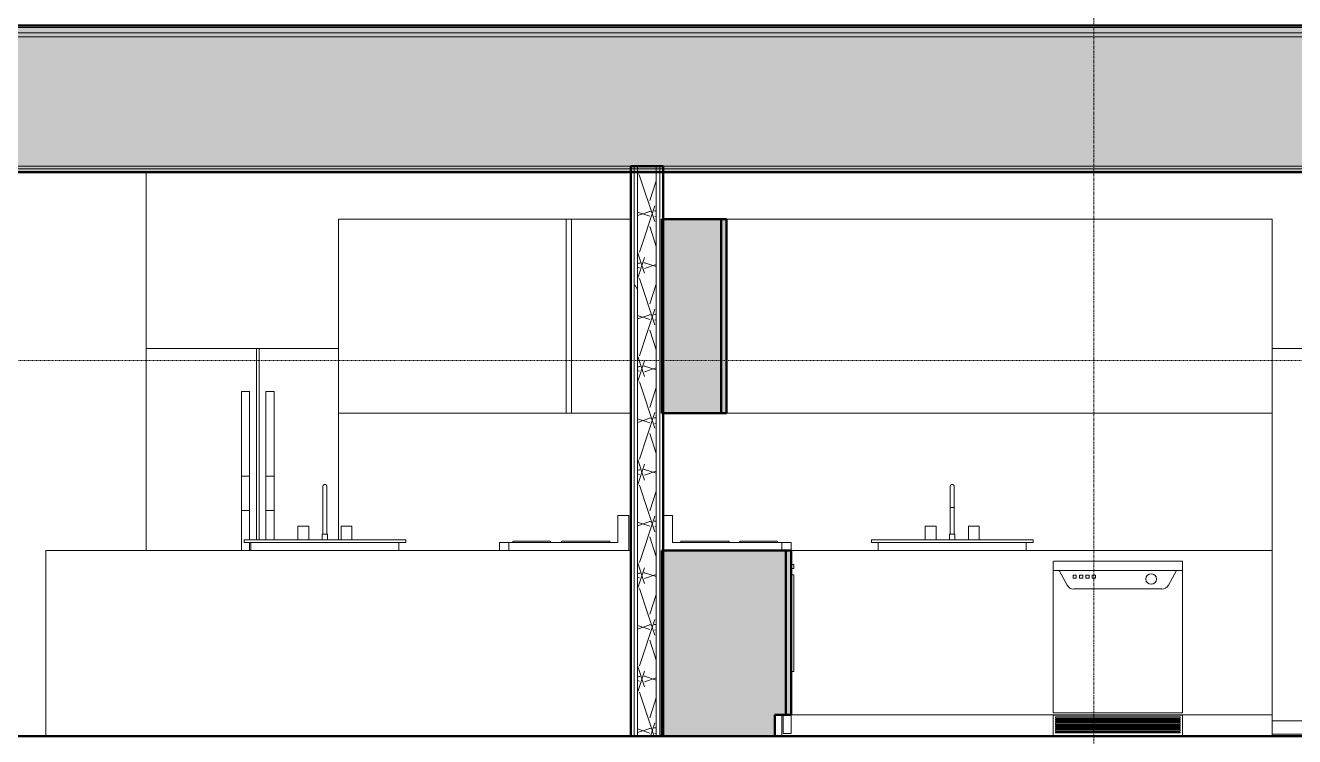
# Model space of a CAD drawing. Header units: inches. Extents: x -4168 to 1833, y -300 to 637.
# Drawn here: x 617.2 to 852.9, y 135.9 to 268 of the extents above; entities that cross this region are included whole.
import ezdxf

# ---------------------------------------------------------------- set-up
doc = ezdxf.new("R2010")
doc.units = ezdxf.units.IN
doc.header["$MEASUREMENT"] = 0
doc.linetypes.add('Aligning Line 1_8_', pattern=[0.25, 0.125, -0.125])
doc.linetypes.add('Grid Line 1_2_', pattern=[0.875, 0.5, -0.125, 0.125, -0.125])
for name, color, linetype, lineweight in [('0-3', 55, 'Continuous', 9), ('0-5', 170, 'Continuous', 5), ('A-FLOR-1', 8, 'Continuous', 5), ('A-FLOR-2', 31, 'Continuous', 5), ('A-FLOR-3', 251, 'Continuous', 5), ('A-FLOR-7', 192, 'Continuous', 50), ('A-FLOR-LEVL-1', 51, 'Grid Line 1_2_', 9), ('A-FLOR-MCUT', 51, 'Continuous', 13), ('A-FLOR-PATT-1', 8, 'Continuous', 9), ('A-WALL-2', 7, 'Continuous', 13), ('A-WALL-PATT-1', 250, 'Continuous', 9), ('A-WALL-PATT-2', 253, 'Continuous', 9), ('G-ANNO-SYMB', 111, 'Aligning Line 1_8_', 9), ('I-WALL-1', 10, 'Continuous', 50), ('I-WALL-2', 135, 'Continuous', 13), ('P-SANR-FIXT-1', 55, 'Continuous', 9), ('Q-CASE-1', 55, 'Continuous', 9), ('Q-CASE-2', 9, 'Continuous', 9), ('Q-CASE-3', 10, 'Continuous', 50), ('Q-SPCQ-1', 55, 'Continuous', 9), ('S-GRID-1', 1, 'Grid Line 1_2_', 9)]:
    doc.layers.add(name, color=color, linetype=linetype, lineweight=lineweight)
pattern_1 = [(0, (-10964.796, 146.633), (30.72, 7.68), [1.267, -21.773, 1.267, -21.773, -122.88]), (0, (-10964.796, 146.633), (30.72, 7.68), [-46.08, 1.267, -44.813, 1.267, -21.773, -53.76]), (0, (-10964.796, 146.633), (30.72, 7.68), [-115.2, 1.267, -14.093, 1.267, -37.133]), (120, (-10953.276, 150.473), (-22.01108, 22.7643), [1.267, -21.773, 1.267, -21.773, -122.88]), (120, (-10953.276, 150.473), (-22.01108, 22.7643), [-46.08, 1.267, -44.813, 1.267, -21.773, -53.76]), (120, (-10953.276, 150.473), (-22.01108, 22.7643), [-115.2, 1.267, -14.093, 1.267, -37.133]), (240, (-10949.436, 165.833), (-8.70892, -30.4443), [1.267, -21.773, 1.267, -21.773, -122.88]), (240, (-10949.436, 165.833), (-8.70892, -30.4443), [-46.08, 1.267, -44.813, 1.267, -21.773, -53.76]), (240, (-10949.436, 165.833), (-8.70892, -30.4443), [-115.2, 1.267, -14.093, 1.267, -37.133])]

# ---------------------------------------------------------------- blocks, each defined once
blk = doc.blocks.new('OD_CW_Base Cabinet - OD_CW_Base Cabinet-1862514-BUILDING SECTION - EAST_WEST AT RAMP - LOOKING SOUTH')
at = {"layer": 'Q-CASE-1'}
for p in [(-10661.79, 136), (-10553.19, 170.5)]:
    blk.add_line(p, (-10661.79, 170.5), dxfattribs=at)
blk = doc.blocks.new('Refrigerator_-_Side-by-Side_6047 - 36_ X 30_-V46-BUILDING SECTION - EAST_WEST AT RAMP - LOOKING SOUTH')
at = {"layer": 'Q-SPCQ-1'}
for p, q in [((-10643.19, 208), (-10643.19, 170.5)), ((-10622.69, 208), (-10643.19, 208)), ((-10622.19, 208), (-10622.69, 208)), ((-10622.69, 172.5), (-10622.69, 208)), ((-10622.19, 208), (-10622.19, 172.5)), ((-10607.44, 208), (-10622.19, 208)), ((-10607.44, 172.5), (-10607.44, 208)), ((-10625.47, 184.29), (-10625.47, 200)), ((-10625.47, 200), (-10623.95, 200)), ((-10623.95, 200), (-10623.95, 184.29)), ((-10620.93, 184.29), (-10620.93, 200)), ((-10619.41, 200), (-10620.93, 200)), ((-10619.41, 200), (-10619.41, 184.29)), ((-10625.47, 177.94), (-10625.47, 184.29)), ((-10625.47, 184.29), (-10623.95, 184.29)), ((-10623.95, 184.29), (-10623.95, 177.94)), ((-10620.93, 177.94), (-10620.93, 184.29)), ((-10619.41, 184.29), (-10620.93, 184.29)), ((-10619.41, 184.29), (-10619.41, 177.94)), ((-10625.47, 170.5), (-10625.47, 177.94)), ((-10625.47, 177.94), (-10623.95, 177.94)), ((-10623.95, 177.94), (-10623.95, 172.5)), ((-10620.93, 172.5), (-10620.93, 177.94)), ((-10619.41, 177.94), (-10620.93, 177.94)), ((-10619.41, 177.94), (-10619.41, 172.5)), ((-10623.95, 172), (-10623.95, 170.5))]:
    blk.add_line(p, q, dxfattribs=at)
blk = doc.blocks.new('Range - 24_ x 24_-V47-BUILDING SECTION - EAST_WEST AT RAMP - LOOKING SOUTH')
at = {"layer": 'Q-SPCQ-1'}
for p, q in [((-10553.56, 177), (-10555.56, 177)), ((-10555.56, 177), (-10555.56, 172)), ((-10553.56, 177), (-10553.56, 170.5)), ((-10575.06, 172.25), (-10575.06, 172)), ((-10575.01, 172.25), (-10571.56, 172.25)), ((-10571.56, 172.25), (-10568.12, 172.25)), ((-10568.06, 172), (-10568.06, 172.25)), ((-10566.06, 172.25), (-10566.06, 172)), ((-10566.06, 172.25), (-10561.56, 172.25)), ((-10561.56, 172.25), (-10557.06, 172.25)), ((-10557.06, 172), (-10557.06, 172.25)), ((-10577.56, 170.5), (-10577.56, 172)), ((-10577.56, 172), (-10575.81, 172)), ((-10575.81, 170.5), (-10575.81, 172)), ((-10555.56, 172), (-10575.81, 172)), ((-10575.81, 172), (-10575.81, 170.5))]:
    blk.add_line(p, q, dxfattribs=at)
blk = doc.blocks.new('Sink Kitchen-Single - 30_ x 21_-V42-BUILDING SECTION - EAST_WEST AT RAMP - LOOKING SOUTH')
at = {"layer": 'P-SANR-FIXT-1'}
for p, q in [((-10607.51, 43.88), (-10607.51, 37.5)), ((-10607.51, 43.88), (-10607.51, 42.5)), ((-10607.5, 42.5), (-10607.5, 42.5)), ((-10606.77, 42.5), (-10606.77, 42.5)), ((-10606.76, 37.5), (-10606.76, 43.88)), ((-10606.76, 42.5), (-10606.76, 43.88)), ((-10612.13, 39), (-10612.13, 36.5)), ((-10612.13, 39), (-10610.13, 39)), ((-10610.13, 36.5), (-10610.13, 39)), ((-10604.13, 39), (-10604.13, 36.5)), ((-10604.13, 39), (-10602.13, 39)), ((-10602.13, 36.5), (-10602.13, 39)), ((-10622.13, 36.5), (-10592.13, 36.5)), ((-10622.13, 36.5), (-10622.13, 36)), ((-10592.13, 36), (-10622.13, 36)), ((-10620.88, 36), (-10620.88, 34.5)), ((-10607.63, 37.5), (-10607.63, 36.5)), ((-10607.63, 37.5), (-10606.63, 37.5)), ((-10606.63, 36.5), (-10606.63, 37.5)), ((-10593.38, 34.5), (-10593.38, 36)), ((-10592.13, 36), (-10592.13, 36.5))]:
    blk.add_line(p, q, dxfattribs=at)
at = {"layer": 'P-SANR-FIXT-1', "flags": 128}
for points in [[(-10607.51, 46.38), (-10607.51, 46.39), (-10607.51, 46.4), (-10607.5, 46.42), (-10607.5, 46.43), (-10607.5, 46.45), (-10607.5, 46.46), (-10607.49, 46.48), (-10607.49, 46.49), (-10607.48, 46.51), (-10607.48, 46.52), (-10607.47, 46.53), (-10607.46, 46.55), (-10607.46, 46.56), (-10607.45, 46.57), (-10607.44, 46.59), (-10607.43, 46.6), (-10607.42, 46.61), (-10607.41, 46.62), (-10607.4, 46.63), (-10607.39, 46.64), (-10607.38, 46.65), (-10607.37, 46.66), (-10607.36, 46.67), (-10607.35, 46.68), (-10607.33, 46.69), (-10607.32, 46.7), (-10607.31, 46.71), (-10607.3, 46.71), (-10607.28, 46.72), (-10607.27, 46.72), (-10607.25, 46.73), (-10607.24, 46.73), (-10607.23, 46.74), (-10607.21, 46.74), (-10607.2, 46.74), (-10607.18, 46.75), (-10607.17, 46.75), (-10607.15, 46.75), (-10607.14, 46.75), (-10607.13, 46.75)], [(-10607.51, 46.38), (-10607.51, 46.37), (-10607.51, 46.37), (-10607.51, 46.36), (-10607.51, 46.34), (-10607.51, 46.33), (-10607.51, 46.3), (-10607.51, 46.28), (-10607.51, 46.25), (-10607.51, 46.21), (-10607.51, 46.18), (-10607.51, 46.14), (-10607.51, 46.09), (-10607.51, 46.04), (-10607.51, 45.99), (-10607.51, 45.94), (-10607.51, 45.88), (-10607.51, 45.82), (-10607.51, 45.75), (-10607.51, 45.69), (-10607.51, 45.62), (-10607.51, 45.54), (-10607.51, 45.47), (-10607.51, 45.39), (-10607.51, 45.31), (-10607.51, 45.23), (-10607.51, 45.14), (-10607.51, 45.05), (-10607.51, 44.96), (-10607.51, 44.87), (-10607.51, 44.78), (-10607.51, 44.69), (-10607.51, 44.59), (-10607.51, 44.5), (-10607.51, 44.4), (-10607.51, 44.3), (-10607.51, 44.2), (-10607.51, 44.1), (-10607.51, 44), (-10607.51, 43.9), (-10607.51, 43.88)], [(-10607.51, 46.3), (-10607.51, 46.32), (-10607.51, 46.34), (-10607.51, 46.35), (-10607.51, 46.36), (-10607.51, 46.37), (-10607.51, 46.37)], [(-10607.51, 43.88), (-10607.51, 43.97), (-10607.51, 44.07), (-10607.51, 44.17), (-10607.51, 44.27), (-10607.51, 44.37), (-10607.51, 44.47), (-10607.51, 44.57), (-10607.51, 44.66), (-10607.51, 44.76), (-10607.51, 44.85), (-10607.51, 44.94), (-10607.51, 45.03), (-10607.51, 45.12), (-10607.51, 45.2), (-10607.51, 45.29), (-10607.51, 45.37), (-10607.51, 45.45), (-10607.51, 45.52), (-10607.51, 45.6), (-10607.51, 45.67), (-10607.51, 45.74), (-10607.51, 45.8), (-10607.51, 45.86), (-10607.51, 45.92), (-10607.51, 45.98), (-10607.51, 46.03), (-10607.51, 46.08), (-10607.51, 46.13), (-10607.51, 46.17)], [(-10607.13, 46.75), (-10607.12, 46.75), (-10607.1, 46.75), (-10607.09, 46.75), (-10607.07, 46.75), (-10607.06, 46.74), (-10607.04, 46.74), (-10607.03, 46.74), (-10607.01, 46.73), (-10607, 46.73), (-10606.99, 46.72), (-10606.97, 46.71), (-10606.96, 46.71), (-10606.95, 46.7), (-10606.93, 46.69), (-10606.92, 46.68), (-10606.91, 46.68), (-10606.9, 46.67), (-10606.88, 46.66), (-10606.87, 46.65), (-10606.86, 46.64), (-10606.85, 46.63), (-10606.84, 46.61), (-10606.83, 46.6), (-10606.82, 46.59), (-10606.82, 46.58), (-10606.81, 46.56), (-10606.8, 46.55), (-10606.79, 46.54), (-10606.79, 46.52), (-10606.78, 46.51), (-10606.78, 46.5), (-10606.77, 46.48), (-10606.77, 46.47), (-10606.77, 46.45), (-10606.76, 46.44), (-10606.76, 46.42), (-10606.76, 46.41), (-10606.76, 46.39), (-10606.76, 46.38), (-10606.76, 46.38)], [(-10606.76, 43.88), (-10606.76, 43.97), (-10606.76, 44.07), (-10606.76, 44.17), (-10606.76, 44.27), (-10606.76, 44.37), (-10606.76, 44.47), (-10606.76, 44.57), (-10606.76, 44.66), (-10606.76, 44.76), (-10606.76, 44.85), (-10606.76, 44.94), (-10606.76, 45.03), (-10606.76, 45.12), (-10606.76, 45.2), (-10606.76, 45.29), (-10606.76, 45.37), (-10606.76, 45.45), (-10606.76, 45.52), (-10606.76, 45.6), (-10606.76, 45.67), (-10606.76, 45.74), (-10606.76, 45.8), (-10606.76, 45.86), (-10606.76, 45.92), (-10606.76, 45.98), (-10606.76, 46.03), (-10606.76, 46.08), (-10606.76, 46.13), (-10606.76, 46.17), (-10606.76, 46.21), (-10606.76, 46.24), (-10606.76, 46.27), (-10606.76, 46.3), (-10606.76, 46.32), (-10606.76, 46.34), (-10606.76, 46.35), (-10606.76, 46.36), (-10606.76, 46.37), (-10606.76, 46.37), (-10606.76, 46.38)], [(-10606.76, 46.37), (-10606.76, 46.37), (-10606.76, 46.36), (-10606.76, 46.34), (-10606.76, 46.33), (-10606.76, 46.3), (-10606.76, 46.28)], [(-10606.76, 46.14), (-10606.76, 46.09), (-10606.76, 46.04), (-10606.76, 45.99), (-10606.76, 45.94), (-10606.76, 45.88), (-10606.76, 45.82), (-10606.76, 45.75), (-10606.76, 45.69), (-10606.76, 45.62), (-10606.76, 45.54), (-10606.76, 45.47), (-10606.76, 45.39), (-10606.76, 45.31), (-10606.76, 45.23), (-10606.76, 45.14), (-10606.76, 45.05), (-10606.76, 44.96), (-10606.76, 44.87), (-10606.76, 44.78), (-10606.76, 44.69), (-10606.76, 44.59), (-10606.76, 44.5), (-10606.76, 44.4), (-10606.76, 44.3), (-10606.76, 44.2), (-10606.76, 44.1), (-10606.76, 44), (-10606.76, 43.9), (-10606.76, 43.88)]]:
    blk.add_lwpolyline(points, dxfattribs=at)
blk = doc.blocks.new('OD_CW_Upper Cabinet - OD_CW_Upper Cabinet-1916543-BUILDING SECTION - EAST_WEST AT RAMP - LOOKING SOUTH')
at = {"layer": 'Q-CASE-1'}
for p, q in [((-10565.19, 232), (-10565.19, 196)), ((-10564.19, 232), (-10565.19, 232)), ((-10564.19, 196), (-10564.19, 232)), ((-10564.19, 232), (-10564.19, 196)), ((-10553.19, 232), (-10564.19, 232)), ((-10565.19, 196), (-10564.19, 196)), ((-10564.19, 196), (-10553.19, 196))]:
    blk.add_line(p, q, dxfattribs=at)
blk = doc.blocks.new('OD_CW_Upper Cabinet - OD_CW_Upper Cabinet-1916511-BUILDING SECTION - EAST_WEST AT RAMP - LOOKING SOUTH')
at = {"layer": 'Q-CASE-1'}
for p, q in [((-10565.19, 232), (-10607.44, 232)), ((-10607.44, 232), (-10607.44, 208)), ((-10607.44, 196), (-10565.19, 196))]:
    blk.add_line(p, q, dxfattribs=at)
blk = doc.blocks.new('Refrigerator_-_Side-by-Side_6047 - 36_ X 30_-V53-BUILDING SECTION - EAST_WEST AT RAMP - LOOKING SOUTH')
at = {"layer": 'Q-SPCQ-1'}
for p, q in [((-10419.34, 208), (-10434.09, 208)), ((-10434.09, 208), (-10434.09, 138.87)), ((-10418.84, 208), (-10419.34, 208)), ((-10419.34, 138.87), (-10419.34, 208)), ((-10398.34, 208), (-10418.84, 208)), ((-10418.84, 208), (-10418.84, 138.87)), ((-10398.34, 138.87), (-10398.34, 208)), ((-10422.12, 184.29), (-10422.12, 200)), ((-10420.6, 200), (-10422.12, 200)), ((-10420.6, 200), (-10420.6, 184.29)), ((-10417.58, 184.29), (-10417.58, 200)), ((-10417.58, 200), (-10416.06, 200)), ((-10416.06, 200), (-10416.06, 184.29)), ((-10422.12, 177.94), (-10422.12, 184.29)), ((-10420.6, 184.29), (-10422.12, 184.29)), ((-10420.6, 184.29), (-10420.6, 177.94)), ((-10417.58, 177.94), (-10417.58, 184.29)), ((-10417.58, 184.29), (-10416.06, 184.29)), ((-10416.06, 184.29), (-10416.06, 177.94)), ((-10422.12, 162.23), (-10422.12, 177.94)), ((-10420.6, 177.94), (-10422.12, 177.94)), ((-10420.6, 177.94), (-10420.6, 162.23)), ((-10417.58, 162.23), (-10417.58, 177.94)), ((-10417.58, 177.94), (-10416.06, 177.94)), ((-10416.06, 177.94), (-10416.06, 162.23)), ((-10420.6, 162.23), (-10422.12, 162.23)), ((-10417.58, 162.23), (-10416.06, 162.23)), ((-10434.09, 136.37), (-10434.09, 138.87)), ((-10434.09, 138.87), (-10419.34, 138.87)), ((-10418.84, 138.87), (-10419.34, 138.87)), ((-10418.84, 138.87), (-10398.34, 138.87)), ((-10398.34, 138.87), (-10398.34, 136.37)), ((-10434.09, 136.37), (-10398.34, 136.37)), ((-10434.09, 136), (-10434.09, 136.37)), ((-10398.34, 136.37), (-10398.34, 136))]:
    blk.add_line(p, q, dxfattribs=at)
blk = doc.blocks.new('Range - 24_ x 24_-V54-BUILDING SECTION - EAST_WEST AT RAMP - LOOKING SOUTH')
at = {"layer": 'Q-SPCQ-1'}
for p, q in [((-10545.41, 177), (-10547.19, 177)), ((-10545.41, 172), (-10545.41, 177)), ((-10543.91, 172.25), (-10543.91, 172)), ((-10543.91, 172.25), (-10539.41, 172.25)), ((-10539.41, 172.25), (-10534.91, 172.25)), ((-10534.91, 172), (-10534.91, 172.25)), ((-10532.91, 172.25), (-10532.91, 172)), ((-10532.86, 172.25), (-10529.41, 172.25)), ((-10529.41, 172.25), (-10525.97, 172.25)), ((-10525.91, 172), (-10525.91, 172.25)), ((-10525.16, 172), (-10545.41, 172)), ((-10525.16, 172), (-10525.16, 170.5)), ((-10525.16, 170.5), (-10525.16, 172)), ((-10525.16, 172), (-10523.41, 172)), ((-10523.41, 172), (-10523.41, 170.5)), ((-10523.41, 167.9), (-10522.91, 167.9)), ((-10522.91, 167.9), (-10522.91, 167.15)), ((-10523.41, 167.15), (-10522.91, 167.15)), ((-10523.41, 166), (-10522.91, 166)), ((-10522.91, 166), (-10522.91, 148)), ((-10523.41, 148), (-10522.91, 148)), ((-10525.16, 140), (-10525.16, 136)), ((-10524.91, 136.5), (-10524.91, 140)), ((-10523.41, 140), (-10523.41, 136.5)), ((-10524.91, 136.5), (-10523.41, 136.5))]:
    blk.add_line(p, q, dxfattribs=at)
blk = doc.blocks.new('OD_CW_Base Cabinet - OD_CW_Base Cabinet-2082605-BUILDING SECTION - EAST_WEST AT RAMP - LOOKING SOUTH')
at = {"layer": 'Q-CASE-1'}
for p, q in [((-10434.09, 170.5), (-10523.41, 170.5)), ((-10523.41, 140), (-10434.09, 140))]:
    blk.add_line(p, q, dxfattribs=at)
blk = doc.blocks.new('Sink Kitchen-Single - 30_ x 21_-V55-BUILDING SECTION - EAST_WEST AT RAMP - LOOKING SOUTH')
at = {"layer": 'P-SANR-FIXT-1'}
for p, q in [((-10493.86, 179.88), (-10493.86, 173.5)), ((-10493.86, 179.88), (-10493.86, 178.5)), ((-10493.11, 173.5), (-10493.11, 179.88)), ((-10493.11, 178.5), (-10493.11, 179.88)), ((-10493.49, 178.5), (-10493.85, 178.5)), ((-10493.12, 178.5), (-10493.49, 178.5)), ((-10498.49, 175), (-10498.49, 172.5)), ((-10498.49, 175), (-10496.49, 175)), ((-10496.49, 172.5), (-10496.49, 175)), ((-10490.49, 175), (-10490.49, 172.5)), ((-10490.49, 175), (-10488.49, 175)), ((-10488.49, 172.5), (-10488.49, 175)), ((-10508.49, 172.5), (-10478.49, 172.5)), ((-10508.49, 172.5), (-10508.49, 172)), ((-10493.99, 173.5), (-10493.99, 172.5)), ((-10493.99, 173.5), (-10492.99, 173.5)), ((-10492.99, 172.5), (-10492.99, 173.5)), ((-10478.49, 172.5), (-10478.49, 172)), ((-10478.49, 172), (-10508.49, 172)), ((-10507.24, 172), (-10507.24, 170.5)), ((-10479.74, 170.5), (-10479.74, 172))]:
    blk.add_line(p, q, dxfattribs=at)
at = {"layer": 'P-SANR-FIXT-1', "flags": 128}
for points in [[(-10493.86, 182.38), (-10493.86, 182.39), (-10493.86, 182.4), (-10493.86, 182.42), (-10493.86, 182.43), (-10493.85, 182.45), (-10493.85, 182.46), (-10493.85, 182.48), (-10493.84, 182.49), (-10493.84, 182.51), (-10493.83, 182.52), (-10493.83, 182.53), (-10493.82, 182.55), (-10493.81, 182.56), (-10493.8, 182.57), (-10493.8, 182.59), (-10493.79, 182.6), (-10493.78, 182.61), (-10493.77, 182.62), (-10493.76, 182.63), (-10493.75, 182.64), (-10493.74, 182.65), (-10493.73, 182.66), (-10493.71, 182.67), (-10493.7, 182.68), (-10493.69, 182.69), (-10493.68, 182.7), (-10493.66, 182.71), (-10493.65, 182.71), (-10493.64, 182.72), (-10493.62, 182.72), (-10493.61, 182.73), (-10493.59, 182.73), (-10493.58, 182.74), (-10493.56, 182.74), (-10493.55, 182.74), (-10493.54, 182.75), (-10493.52, 182.75), (-10493.51, 182.75), (-10493.49, 182.75), (-10493.49, 182.75)], [(-10493.86, 182.38), (-10493.86, 182.37), (-10493.86, 182.37), (-10493.86, 182.36), (-10493.86, 182.34), (-10493.86, 182.33), (-10493.86, 182.3), (-10493.86, 182.28), (-10493.86, 182.25), (-10493.86, 182.21), (-10493.86, 182.18), (-10493.86, 182.14), (-10493.86, 182.09), (-10493.86, 182.04), (-10493.86, 181.99), (-10493.86, 181.94), (-10493.86, 181.88), (-10493.86, 181.82), (-10493.86, 181.75), (-10493.86, 181.69), (-10493.86, 181.62), (-10493.86, 181.54), (-10493.86, 181.47), (-10493.86, 181.39), (-10493.86, 181.31), (-10493.86, 181.23), (-10493.86, 181.14), (-10493.86, 181.05), (-10493.86, 180.96), (-10493.86, 180.87), (-10493.86, 180.78), (-10493.86, 180.69), (-10493.86, 180.59), (-10493.86, 180.5), (-10493.86, 180.4), (-10493.86, 180.3), (-10493.86, 180.2), (-10493.86, 180.1), (-10493.86, 180), (-10493.86, 179.9), (-10493.86, 179.88)], [(-10493.86, 182.3), (-10493.86, 182.32), (-10493.86, 182.34), (-10493.86, 182.35), (-10493.86, 182.36), (-10493.86, 182.37), (-10493.86, 182.37)], [(-10493.86, 179.88), (-10493.86, 179.97), (-10493.86, 180.07), (-10493.86, 180.17), (-10493.86, 180.27), (-10493.86, 180.37), (-10493.86, 180.47), (-10493.86, 180.57), (-10493.86, 180.66), (-10493.86, 180.76), (-10493.86, 180.85), (-10493.86, 180.94), (-10493.86, 181.03), (-10493.86, 181.12), (-10493.86, 181.2), (-10493.86, 181.29), (-10493.86, 181.37), (-10493.86, 181.45), (-10493.86, 181.52), (-10493.86, 181.6), (-10493.86, 181.67), (-10493.86, 181.74), (-10493.86, 181.8), (-10493.86, 181.86), (-10493.86, 181.92), (-10493.86, 181.98), (-10493.86, 182.03), (-10493.86, 182.08), (-10493.86, 182.13), (-10493.86, 182.17)], [(-10493.49, 182.75), (-10493.47, 182.75), (-10493.46, 182.75), (-10493.44, 182.75), (-10493.43, 182.75), (-10493.41, 182.74), (-10493.4, 182.74), (-10493.38, 182.74), (-10493.37, 182.73), (-10493.35, 182.73), (-10493.34, 182.72), (-10493.33, 182.71), (-10493.31, 182.71), (-10493.3, 182.7), (-10493.29, 182.69), (-10493.27, 182.68), (-10493.26, 182.68), (-10493.25, 182.67), (-10493.24, 182.66), (-10493.23, 182.65), (-10493.22, 182.64), (-10493.21, 182.63), (-10493.2, 182.61), (-10493.19, 182.6), (-10493.18, 182.59), (-10493.17, 182.58), (-10493.16, 182.56), (-10493.16, 182.55), (-10493.15, 182.54), (-10493.14, 182.52), (-10493.14, 182.51), (-10493.13, 182.5), (-10493.13, 182.48), (-10493.12, 182.47), (-10493.12, 182.45), (-10493.12, 182.44), (-10493.11, 182.42), (-10493.11, 182.41), (-10493.11, 182.39), (-10493.11, 182.38), (-10493.11, 182.38)], [(-10493.11, 179.88), (-10493.11, 179.97), (-10493.11, 180.07), (-10493.11, 180.17), (-10493.11, 180.27), (-10493.11, 180.37), (-10493.11, 180.47), (-10493.11, 180.57), (-10493.11, 180.66), (-10493.11, 180.76), (-10493.11, 180.85), (-10493.11, 180.94), (-10493.11, 181.03), (-10493.11, 181.12), (-10493.11, 181.2), (-10493.11, 181.29), (-10493.11, 181.37), (-10493.11, 181.45), (-10493.11, 181.52), (-10493.11, 181.6), (-10493.11, 181.67), (-10493.11, 181.74), (-10493.11, 181.8), (-10493.11, 181.86), (-10493.11, 181.92), (-10493.11, 181.98), (-10493.11, 182.03), (-10493.11, 182.08), (-10493.11, 182.13), (-10493.11, 182.17), (-10493.11, 182.21), (-10493.11, 182.24), (-10493.11, 182.27), (-10493.11, 182.3), (-10493.11, 182.32), (-10493.11, 182.34), (-10493.11, 182.35), (-10493.11, 182.36), (-10493.11, 182.37), (-10493.11, 182.37), (-10493.11, 182.38)], [(-10493.11, 182.37), (-10493.11, 182.37), (-10493.11, 182.36), (-10493.11, 182.34), (-10493.11, 182.33), (-10493.11, 182.3), (-10493.11, 182.28)], [(-10493.11, 182.14), (-10493.11, 182.09), (-10493.11, 182.04), (-10493.11, 181.99), (-10493.11, 181.94), (-10493.11, 181.88), (-10493.11, 181.82), (-10493.11, 181.75), (-10493.11, 181.69), (-10493.11, 181.62), (-10493.11, 181.54), (-10493.11, 181.47), (-10493.11, 181.39), (-10493.11, 181.31), (-10493.11, 181.23), (-10493.11, 181.14), (-10493.11, 181.05), (-10493.11, 180.96), (-10493.11, 180.87), (-10493.11, 180.78), (-10493.11, 180.69), (-10493.11, 180.59), (-10493.11, 180.5), (-10493.11, 180.4), (-10493.11, 180.3), (-10493.11, 180.2), (-10493.11, 180.1), (-10493.11, 180), (-10493.11, 179.9), (-10493.11, 179.88)]]:
    blk.add_lwpolyline(points, dxfattribs=at)
blk = doc.blocks.new('Dishwasher_15404 - 34_ counter-V56-BUILDING SECTION - EAST_WEST AT RAMP - LOOKING SOUTH')
at = {"layer": 'Q-SPCQ-1'}
for p, q in [((-10474.75, 168.5), (-10474.75, 166.79)), ((-10474.61, 168.5), (-10473.68, 168.5)), ((-10473.68, 168.5), (-10450.95, 168.5)), ((-10450.95, 168.5), (-10450.75, 168.5)), ((-10450.75, 166.79), (-10450.75, 168.5)), ((-10474.75, 166.79), (-10474.75, 140.33)), ((-10474.75, 166.79), (-10474.56, 166.79)), ((-10474.56, 166.79), (-10473.66, 166.79)), ((-10451.85, 166.79), (-10473.66, 166.79)), ((-10473.66, 166.79), (-10472.15, 164.06)), ((-10471.04, 165.94), (-10471.04, 165.35)), ((-10470.45, 165.94), (-10471.04, 165.94)), ((-10471.04, 165.35), (-10470.45, 165.35)), ((-10470.45, 165.35), (-10470.45, 165.94)), ((-10469.86, 165.94), (-10469.86, 165.35)), ((-10469.27, 165.94), (-10469.86, 165.94)), ((-10469.86, 165.35), (-10469.27, 165.35)), ((-10469.27, 165.35), (-10469.27, 165.94)), ((-10468.68, 165.94), (-10468.68, 165.35)), ((-10468.09, 165.94), (-10468.68, 165.94)), ((-10468.68, 165.35), (-10468.09, 165.35)), ((-10468.09, 165.35), (-10468.09, 165.94)), ((-10467.5, 165.94), (-10467.5, 165.35)), ((-10466.9, 165.94), (-10467.5, 165.94)), ((-10467.5, 165.35), (-10466.9, 165.35)), ((-10466.9, 165.35), (-10466.9, 165.94)), ((-10453.36, 164.06), (-10451.85, 166.79)), ((-10450.95, 166.79), (-10451.85, 166.79)), ((-10451.85, 166.79), (-10450.95, 166.79)), ((-10450.75, 166.79), (-10450.95, 166.79)), ((-10450.95, 166.79), (-10450.75, 166.79)), ((-10450.75, 140.33), (-10450.75, 166.79)), ((-10470.94, 163.35), (-10454.57, 163.35)), ((-10474.56, 140.33), (-10474.75, 140.33)), ((-10474.75, 140), (-10474.75, 139.94)), ((-10450.75, 139.94), (-10474.75, 139.94)), ((-10474.75, 139.94), (-10474.75, 136)), ((-10450.95, 140.33), (-10474.56, 140.33)), ((-10474.33, 139.39), (-10474.33, 139.59)), ((-10474.33, 139.59), (-10473.18, 139.59)), ((-10473.18, 139.39), (-10474.33, 139.39)), ((-10474.33, 139), (-10474.33, 139.2)), ((-10474.33, 139.2), (-10473.18, 139.2)), ((-10473.18, 139.94), (-10452.33, 139.94)), ((-10473.18, 139.59), (-10452.33, 139.59)), ((-10452.33, 139.39), (-10473.18, 139.39)), ((-10473.18, 139.2), (-10452.33, 139.2)), ((-10452.33, 139.59), (-10451.18, 139.59)), ((-10451.18, 139.39), (-10452.33, 139.39)), ((-10452.33, 139.2), (-10451.18, 139.2)), ((-10451.18, 139.59), (-10451.18, 139.39)), ((-10451.18, 139.2), (-10451.18, 139)), ((-10450.75, 140.33), (-10450.95, 140.33)), ((-10450.75, 140), (-10450.75, 139.94)), ((-10450.75, 136), (-10450.75, 139.94)), ((-10473.18, 139), (-10474.33, 139)), ((-10474.33, 138.61), (-10474.33, 138.8)), ((-10474.33, 138.8), (-10473.18, 138.8)), ((-10473.18, 138.61), (-10474.33, 138.61)), ((-10474.33, 138.21), (-10474.33, 138.41)), ((-10474.33, 138.41), (-10473.18, 138.41)), ((-10473.18, 138.21), (-10474.33, 138.21)), ((-10474.33, 137.82), (-10474.33, 138.02)), ((-10474.33, 138.02), (-10473.18, 138.02)), ((-10473.18, 137.82), (-10474.33, 137.82)), ((-10474.33, 137.43), (-10474.33, 137.62)), ((-10474.33, 137.62), (-10473.18, 137.62)), ((-10473.18, 137.43), (-10474.33, 137.43)), ((-10474.33, 137.03), (-10474.33, 137.23)), ((-10474.33, 137.23), (-10473.18, 137.23)), ((-10473.18, 137.03), (-10474.33, 137.03)), ((-10474.33, 136.64), (-10474.33, 136.84)), ((-10474.33, 136.84), (-10473.18, 136.84)), ((-10452.33, 139), (-10473.18, 139)), ((-10473.18, 138.8), (-10452.33, 138.8)), ((-10452.33, 138.61), (-10473.18, 138.61)), ((-10473.18, 138.41), (-10452.33, 138.41)), ((-10452.33, 138.21), (-10473.18, 138.21)), ((-10473.18, 138.02), (-10452.33, 138.02)), ((-10452.33, 137.82), (-10473.18, 137.82)), ((-10473.18, 137.62), (-10452.33, 137.62)), ((-10452.33, 137.43), (-10473.18, 137.43)), ((-10473.18, 137.23), (-10452.33, 137.23)), ((-10452.33, 137.03), (-10473.18, 137.03)), ((-10473.18, 136.84), (-10452.33, 136.84)), ((-10451.18, 139), (-10452.33, 139)), ((-10452.33, 138.8), (-10451.18, 138.8)), ((-10451.18, 138.61), (-10452.33, 138.61)), ((-10452.33, 138.41), (-10451.18, 138.41)), ((-10451.18, 138.21), (-10452.33, 138.21)), ((-10452.33, 138.02), (-10451.18, 138.02)), ((-10451.18, 137.82), (-10452.33, 137.82)), ((-10452.33, 137.62), (-10451.18, 137.62)), ((-10451.18, 137.43), (-10452.33, 137.43)), ((-10452.33, 137.23), (-10451.18, 137.23)), ((-10451.18, 137.03), (-10452.33, 137.03)), ((-10452.33, 136.84), (-10451.18, 136.84)), ((-10451.18, 138.8), (-10451.18, 138.61)), ((-10451.18, 138.41), (-10451.18, 138.21)), ((-10451.18, 138.02), (-10451.18, 137.82)), ((-10451.18, 137.62), (-10451.18, 137.43)), ((-10451.18, 137.23), (-10451.18, 137.03)), ((-10451.18, 136.84), (-10451.18, 136.64)), ((-10473.18, 136.64), (-10474.33, 136.64)), ((-10452.33, 136.64), (-10473.18, 136.64)), ((-10451.18, 136.64), (-10452.33, 136.64))]:
    blk.add_line(p, q, dxfattribs=at)
for centre, radius, start, end in [((-10456.56, 165.2), 0.984, 90, 270), ((-10456.56, 165.2), 0.984, 270, 90), ((-10470.94, 164.72), 1.38, 209, 270), ((-10454.57, 164.72), 1.38, 270, 331)]:
    blk.add_arc(centre, radius, start, end, dxfattribs=at)
blk = doc.blocks.new('OD_CW_Base Cabinet - OD_CW_Base Cabinet-1965721-BUILDING SECTION - EAST_WEST AT RAMP - LOOKING SOUTH')
at = {"layer": 'Q-CASE-2'}
for points in [[(-10547.41, 136), (-10526.41, 136), (-10526.41, 140), (-10524.41, 140), (-10524.41, 170.5), (-10547.41, 170.5), (-10547.41, 140)], [(-10523.41, 140), (-10523.41, 170.5), (-10524.41, 170.5), (-10524.41, 140)]]:
    blk.add_hatch(color=256, dxfattribs=at).paths.add_polyline_path(points, flags=0)
at = {"layer": 'Q-CASE-3'}
for p, q in [((-10524.41, 170.5), (-10547.41, 170.5)), ((-10547.41, 170.5), (-10547.41, 136)), ((-10523.41, 170.5), (-10524.41, 170.5)), ((-10524.41, 170.5), (-10524.41, 140)), ((-10524.41, 140), (-10524.41, 170.5)), ((-10523.41, 140), (-10523.41, 170.5)), ((-10526.41, 136), (-10526.41, 140)), ((-10526.41, 140), (-10524.41, 140)), ((-10524.41, 140), (-10523.41, 140)), ((-10547.41, 136), (-10526.41, 136))]:
    blk.add_line(p, q, dxfattribs=at)
blk = doc.blocks.new('OD_CW_Upper Cabinet - OD_CW_Upper Cabinet-1965722-BUILDING SECTION - EAST_WEST AT RAMP - LOOKING SOUTH')
at = {"layer": 'Q-CASE-2'}
for points in [[(-10536.41, 196), (-10536.41, 232), (-10547.41, 232), (-10547.41, 196)], [(-10535.41, 196), (-10535.41, 232), (-10536.41, 232), (-10536.41, 196)]]:
    blk.add_hatch(color=256, dxfattribs=at).paths.add_polyline_path(points, flags=0)
at = {"layer": 'Q-CASE-3'}
for p, q in [((-10536.41, 232), (-10547.41, 232)), ((-10547.41, 232), (-10547.41, 196)), ((-10535.41, 232), (-10536.41, 232)), ((-10536.41, 232), (-10536.41, 196)), ((-10536.41, 196), (-10536.41, 232)), ((-10535.41, 196), (-10535.41, 232)), ((-10547.41, 196), (-10536.41, 196)), ((-10536.41, 196), (-10535.41, 196))]:
    blk.add_line(p, q, dxfattribs=at)
blk = doc.blocks.new('OD_CW_Upper Cabinet - OD_CW_Upper Cabinet-2082606-BUILDING SECTION - EAST_WEST AT RAMP - LOOKING SOUTH')
at = {"layer": 'Q-CASE-1'}
for p, q in [((-10434.09, 232), (-10535.41, 232)), ((-10434.09, 208), (-10434.09, 232)), ((-10535.41, 196), (-10434.09, 196))]:
    blk.add_line(p, q, dxfattribs=at)
blk = doc.blocks.new('CTR - 1st Phase - Unit Layouts_rvt-2-BUILDING SECTION - EAST_WEST AT RAMP - LOOKING SOUTH')
at = {"layer": '0-3'}
for name, p in [('OD_CW_Upper Cabinet - OD_CW_Upper Cabinet-1916511-BUILDING SECTION - EAST_WEST AT RAMP - LOOKING SOUTH', (0, 0)), ('OD_CW_Upper Cabinet - OD_CW_Upper Cabinet-1916543-BUILDING SECTION - EAST_WEST AT RAMP - LOOKING SOUTH', (0, 0)), ('OD_CW_Upper Cabinet - OD_CW_Upper Cabinet-1965722-BUILDING SECTION - EAST_WEST AT RAMP - LOOKING SOUTH', (0, 0)), ('OD_CW_Upper Cabinet - OD_CW_Upper Cabinet-2082606-BUILDING SECTION - EAST_WEST AT RAMP - LOOKING SOUTH', (0, 0)), ('Refrigerator_-_Side-by-Side_6047 - 36_ X 30_-V46-BUILDING SECTION - EAST_WEST AT RAMP - LOOKING SOUTH', (0, 0)), ('Refrigerator_-_Side-by-Side_6047 - 36_ X 30_-V53-BUILDING SECTION - EAST_WEST AT RAMP - LOOKING SOUTH', (0, 0)), ('Sink Kitchen-Single - 30_ x 21_-V42-BUILDING SECTION - EAST_WEST AT RAMP - LOOKING SOUTH', (-2.84, 136)), ('Sink Kitchen-Single - 30_ x 21_-V55-BUILDING SECTION - EAST_WEST AT RAMP - LOOKING SOUTH', (0, 0)), ('Range - 24_ x 24_-V47-BUILDING SECTION - EAST_WEST AT RAMP - LOOKING SOUTH', (0, 0)), ('Range - 24_ x 24_-V54-BUILDING SECTION - EAST_WEST AT RAMP - LOOKING SOUTH', (0, 0)), ('OD_CW_Base Cabinet - OD_CW_Base Cabinet-1862514-BUILDING SECTION - EAST_WEST AT RAMP - LOOKING SOUTH', (0, 0)), ('OD_CW_Base Cabinet - OD_CW_Base Cabinet-1965721-BUILDING SECTION - EAST_WEST AT RAMP - LOOKING SOUTH', (0, 0)), ('OD_CW_Base Cabinet - OD_CW_Base Cabinet-2082605-BUILDING SECTION - EAST_WEST AT RAMP - LOOKING SOUTH', (0, 0)), ('Dishwasher_15404 - 34_ counter-V56-BUILDING SECTION - EAST_WEST AT RAMP - LOOKING SOUTH', (0, 0))]:
    blk.add_blockref(name, p, dxfattribs=at)
blk = doc.blocks.new('CTR - 1st Phase - Common Walls_rvt-2-BUILDING SECTION - EAST_WEST AT RAMP - LOOKING SOUTH')
at = {"layer": 'A-WALL-PATT-1'}
h = blk.add_hatch(dxfattribs=at)
h.set_pattern_fill('FP_20', color=256, style=0, pattern_type=2)
h.set_pattern_definition(pattern_1)
h.paths.add_polyline_path([(-10552.56, 136), (-10552.56, 240.75), (-10553.19, 240.75), (-10553.19, 136)], flags=0)
h = blk.add_hatch(dxfattribs=at)
h.set_pattern_fill('FP_20', color=256, style=0, pattern_type=2)
h.set_pattern_definition(pattern_1)
h.paths.add_polyline_path([(-10552.56, 136), (-10551.94, 136), (-10551.94, 240.75), (-10552.56, 240.75), (-10552.56, 140)], flags=0)
at = {"layer": 'A-WALL-PATT-2'}
h = blk.add_hatch(dxfattribs=at)
h.set_pattern_fill('FP_24', color=256, style=0, pattern_type=2)
h.set_pattern_definition([(161.57, (-10964.316, 147.113), (-3.8399538, -1.54e-05), [0, -27.322, 3.034, 0]), (18.43, (-10965.276, 147.113), (-3.8399538, 1.54e-05), [0, -27.322, 3.034, 0]), (108.43, (-10964.316, 147.113), (1.919622, -9.6005246), [9.106, -21.25]), (71.57, (-10965.276, 147.113), (1.919622, 9.6005246), [9.106, -21.25])])
h.paths.add_polyline_path([(-10548.44, 136), (-10548.44, 240.75), (-10551.94, 240.75), (-10551.94, 136)], flags=0)
at = {"layer": 'A-WALL-2'}
for p, q in [((-10552.56, 241.88), (-10552.56, 136)), ((-10551.94, 241.88), (-10551.94, 136)), ((-10548.44, 241.88), (-10548.44, 136)), ((-10547.81, 241.88), (-10547.81, 136))]:
    blk.add_line(p, q, dxfattribs=at)
at = {"layer": 'I-WALL-1'}
for p, q in [((-10547.19, 241.88), (-10553.19, 241.88)), ((-10553.19, 241.88), (-10553.19, 136)), ((-10547.19, 136), (-10547.19, 241.88)), ((-10553.19, 136), (-10547.19, 136))]:
    blk.add_line(p, q, dxfattribs=at)
at = {"layer": 'I-WALL-2'}
blk.add_line((-10643.19, 240.75), (-10643.19, 208), dxfattribs=at)

msp = doc.modelspace()

# ---------------------------------------------------------------- hatches: boundary and pattern name
at = {"layer": 'A-FLOR-1'}
h = msp.add_hatch(color=256, dxfattribs=at)
h.paths.add_polyline_path([(-833.0464, 267.625), (-264.1964, 267.625), (-264.1964, 267.875), (-833.0464, 267.875)], flags=0)
h.paths.add_polyline_path([(889.2036, 267.625), (1299.8536, 267.625), (1299.8536, 267.875), (-144.1964, 267.875), (-144.1964, 267.625), (887.6924, 267.625)], flags=0)
at = {"layer": 'A-FLOR-2'}
h = msp.add_hatch(color=256, dxfattribs=at)
h.paths.add_polyline_path([(-833.0464, 241.875), (-264.1964, 241.875), (-264.1964, 265.875), (-833.0464, 265.875), (-833.0464, 251.9445)], flags=0)
h.paths.add_polyline_path([(-144.1964, 241.875), (1299.8536, 241.875), (1299.8536, 265.875), (-144.1964, 265.875), (-144.1964, 251.9445)], flags=0)
at = {"layer": 'A-FLOR-3'}
h = msp.add_hatch(color=256, dxfattribs=at)
h.paths.add_polyline_path([(-826.9214, 241.375), (-607.7714, 241.375), (-607.7714, 241.875), (-826.9214, 241.875), (-826.9214, 241.4884)], flags=0)
h.paths.add_polyline_path([(-317.8581, 241.375), (-267.9464, 241.375), (-267.9464, 241.875), (-465.6464, 241.875), (-465.6464, 241.375), (-381.8964, 241.375)], flags=0)
h.paths.add_polyline_path([(-264.1964, 241.375), (-264.1964, 241.875), (-264.4464, 241.8748), (-264.4464, 241.375)], flags=0)
h.paths.add_polyline_path([(-604.2714, 241.375), (-469.1464, 241.375), (-469.1464, 241.875), (-604.2714, 241.875), (-604.2714, 241.5728)], flags=0)
h.paths.add_polyline_path([(1042.0548, 241.375), (1293.2286, 241.375), (1293.2286, 241.875), (-144.1964, 241.875), (-144.1964, 241.375), (1006.0548, 241.375)], flags=0)
h.paths.add_polyline_path([(1299.6918, 241.375), (1299.8536, 241.375), (1299.8536, 241.875), (1299.3536, 241.875), (1299.3536, 241.375), (1299.6771, 241.375)], flags=0)
at = {"layer": 'A-FLOR-PATT-1'}
h = msp.add_hatch(dxfattribs=at)
h.set_pattern_fill('FP_21', color=256, style=0, pattern_type=2)
h.set_pattern_definition([(0, (317.997, 146.633), (15.36, 3.84), [1.267, -10.253, 1.267, -10.253, -61.44]), (0, (317.997, 146.633), (15.36, 3.84), [-23.04, 1.267, -21.773, 1.267, -10.253, -26.88]), (0, (317.997, 146.633), (15.36, 3.84), [-57.6, 1.267, -6.413, 1.267, -17.933]), (120, (323.757, 148.553), (-11.005538, 11.38215), [1.267, -10.253, 1.267, -10.253, -61.44]), (120, (323.757, 148.553), (-11.005538, 11.38215), [-23.04, 1.267, -21.773, 1.267, -10.253, -26.88]), (120, (323.757, 148.553), (-11.005538, 11.38215), [-57.6, 1.267, -6.413, 1.267, -17.933]), (240, (325.677, 156.233), (-4.354462, -15.22215), [1.267, -10.253, 1.267, -10.253, -61.44]), (240, (325.677, 156.233), (-4.354462, -15.22215), [-23.04, 1.267, -21.773, 1.267, -10.253, -26.88]), (240, (325.677, 156.233), (-4.354462, -15.22215), [-57.6, 1.267, -6.413, 1.267, -17.933])])
h.paths.add_polyline_path([(-270.5714, 266.625), (-264.1964, 266.625), (-264.1964, 267.625), (-833.0464, 267.625), (-833.0464, 266.625), (-812.9949, 266.625), (-274.8027, 266.625)], flags=0)
h.paths.add_polyline_path([(887.6924, 266.625), (1299.8536, 266.625), (1299.8536, 267.625), (-144.1964, 267.625), (-144.1964, 266.625), (884.4536, 266.625)], flags=0)
h = msp.add_hatch(dxfattribs=at)
h.set_pattern_fill('FP_22', color=256, style=0, pattern_type=2)
h.set_pattern_definition([(0, (317.997, 146.633), (0, 4.798), []), (315, (317.997, 146.633), (4.798427, 0), [6.786, -6.786]), (45, (317.997, 146.633), (4.798427, 0), [6.786, -6.786])])
h.paths.add_polyline_path([(-833.0464, 265.875), (-264.1964, 265.875), (-264.1964, 266.625), (-833.0464, 266.625)], flags=0)
h.paths.add_polyline_path([(890.2036, 265.875), (1299.8536, 265.875), (1299.8536, 266.625), (-144.1964, 266.625), (-144.1964, 265.875), (887.6924, 265.875)], flags=0)
h = msp.add_hatch(dxfattribs=at)
h.set_pattern_fill('FP_20', color=256, style=0, pattern_type=2)
h.set_pattern_definition([(0, (317.997, 146.633), (30.72, 7.68), [1.267, -21.773, 1.267, -21.773, -122.88]), (0, (317.997, 146.633), (30.72, 7.68), [-46.08, 1.267, -44.813, 1.267, -21.773, -53.76]), (0, (317.997, 146.633), (30.72, 7.68), [-115.2, 1.267, -14.093, 1.267, -37.133]), (120, (329.517, 150.473), (-22.011075, 22.7643), [1.267, -21.773, 1.267, -21.773, -122.88]), (120, (329.517, 150.473), (-22.011075, 22.7643), [-46.08, 1.267, -44.813, 1.267, -21.773, -53.76]), (120, (329.517, 150.473), (-22.011075, 22.7643), [-115.2, 1.267, -14.093, 1.267, -37.133]), (240, (333.357, 165.833), (-8.708925, -30.4443), [1.267, -21.773, 1.267, -21.773, -122.88]), (240, (333.357, 165.833), (-8.708925, -30.4443), [-46.08, 1.267, -44.813, 1.267, -21.773, -53.76]), (240, (333.357, 165.833), (-8.708925, -30.4443), [-115.2, 1.267, -14.093, 1.267, -37.133])])
h.paths.add_polyline_path([(-826.9214, 240.75), (-607.7714, 240.75), (-607.7714, 241.375), (-826.9214, 241.375)], flags=0)
h.paths.add_polyline_path([(-422.3964, 240.75), (-267.9464, 240.75), (-267.9464, 241.375), (-465.6464, 241.375), (-465.6464, 240.75), (-423.3964, 240.75)], flags=0)
h.paths.add_polyline_path([(-539.2476, 240.75), (-469.1464, 240.75), (-469.1464, 241.375), (-604.2714, 241.375), (-604.2714, 240.75), (-575.2476, 240.75)], flags=0)
h.paths.add_polyline_path([(-144.1964, 240.75), (1293.2286, 240.75), (1293.2286, 241.375), (-144.1964, 241.375)], flags=0)
h.paths.add_polyline_path([(-264.1964, 240.75), (-264.1964, 241.375), (-264.4464, 241.3747), (-264.4464, 240.75)], flags=0)
h.paths.add_polyline_path([(1299.3536, 240.75), (1299.8536, 240.75), (1299.8536, 241.375), (1299.3536, 241.375)], flags=0)

# ---------------------------------------------------------------- linework, layer by layer
at = {"layer": 'A-FLOR-7'}
for p, q in [((1299.8536, 268), (-144.1964, 268)), ((-144.1964, 240.75), (1293.2286, 240.75)), ((1293.7286, 136), (-144.1964, 136))]:
    msp.add_line(p, q, dxfattribs=at)
at = {"layer": 'A-FLOR-LEVL-1'}
for p, q in [((-1101.901, 268), (1674.0755, 268)), ((-1101.901, 136), (1674.0755, 136))]:
    msp.add_line(p, q, dxfattribs=at)
at = {"layer": 'A-FLOR-MCUT'}
for p, q in [((1299.8536, 267.875), (-144.1964, 267.875)), ((1299.8536, 267.625), (-144.1964, 267.625)), ((1299.8536, 266.625), (-144.1964, 266.625)), ((1299.8536, 265.875), (-144.1964, 265.875)), ((1299.8536, 241.875), (-144.1964, 241.875)), ((1293.2286, 241.375), (-144.1964, 241.375))]:
    msp.add_line(p, q, dxfattribs=at)
at = {"layer": 'G-ANNO-SYMB'}
msp.add_line((1576.5784, 205.7608), (-1178.9656, 205.7608), dxfattribs=at)
at = {"layer": 'S-GRID-1'}
msp.add_line((815.6036, -159.8356), (815.6036, 470.5), dxfattribs=at)

# ---------------------------------------------------------------- block references
at = {"layer": '0-5'}
for name in ['CTR - 1st Phase - Unit Layouts_rvt-2-BUILDING SECTION - EAST_WEST AT RAMP - LOOKING SOUTH', 'CTR - 1st Phase - Common Walls_rvt-2-BUILDING SECTION - EAST_WEST AT RAMP - LOOKING SOUTH']:
    msp.add_blockref(name, (11282.793, 0), dxfattribs=at)

doc.saveas('drawing.dxf')
